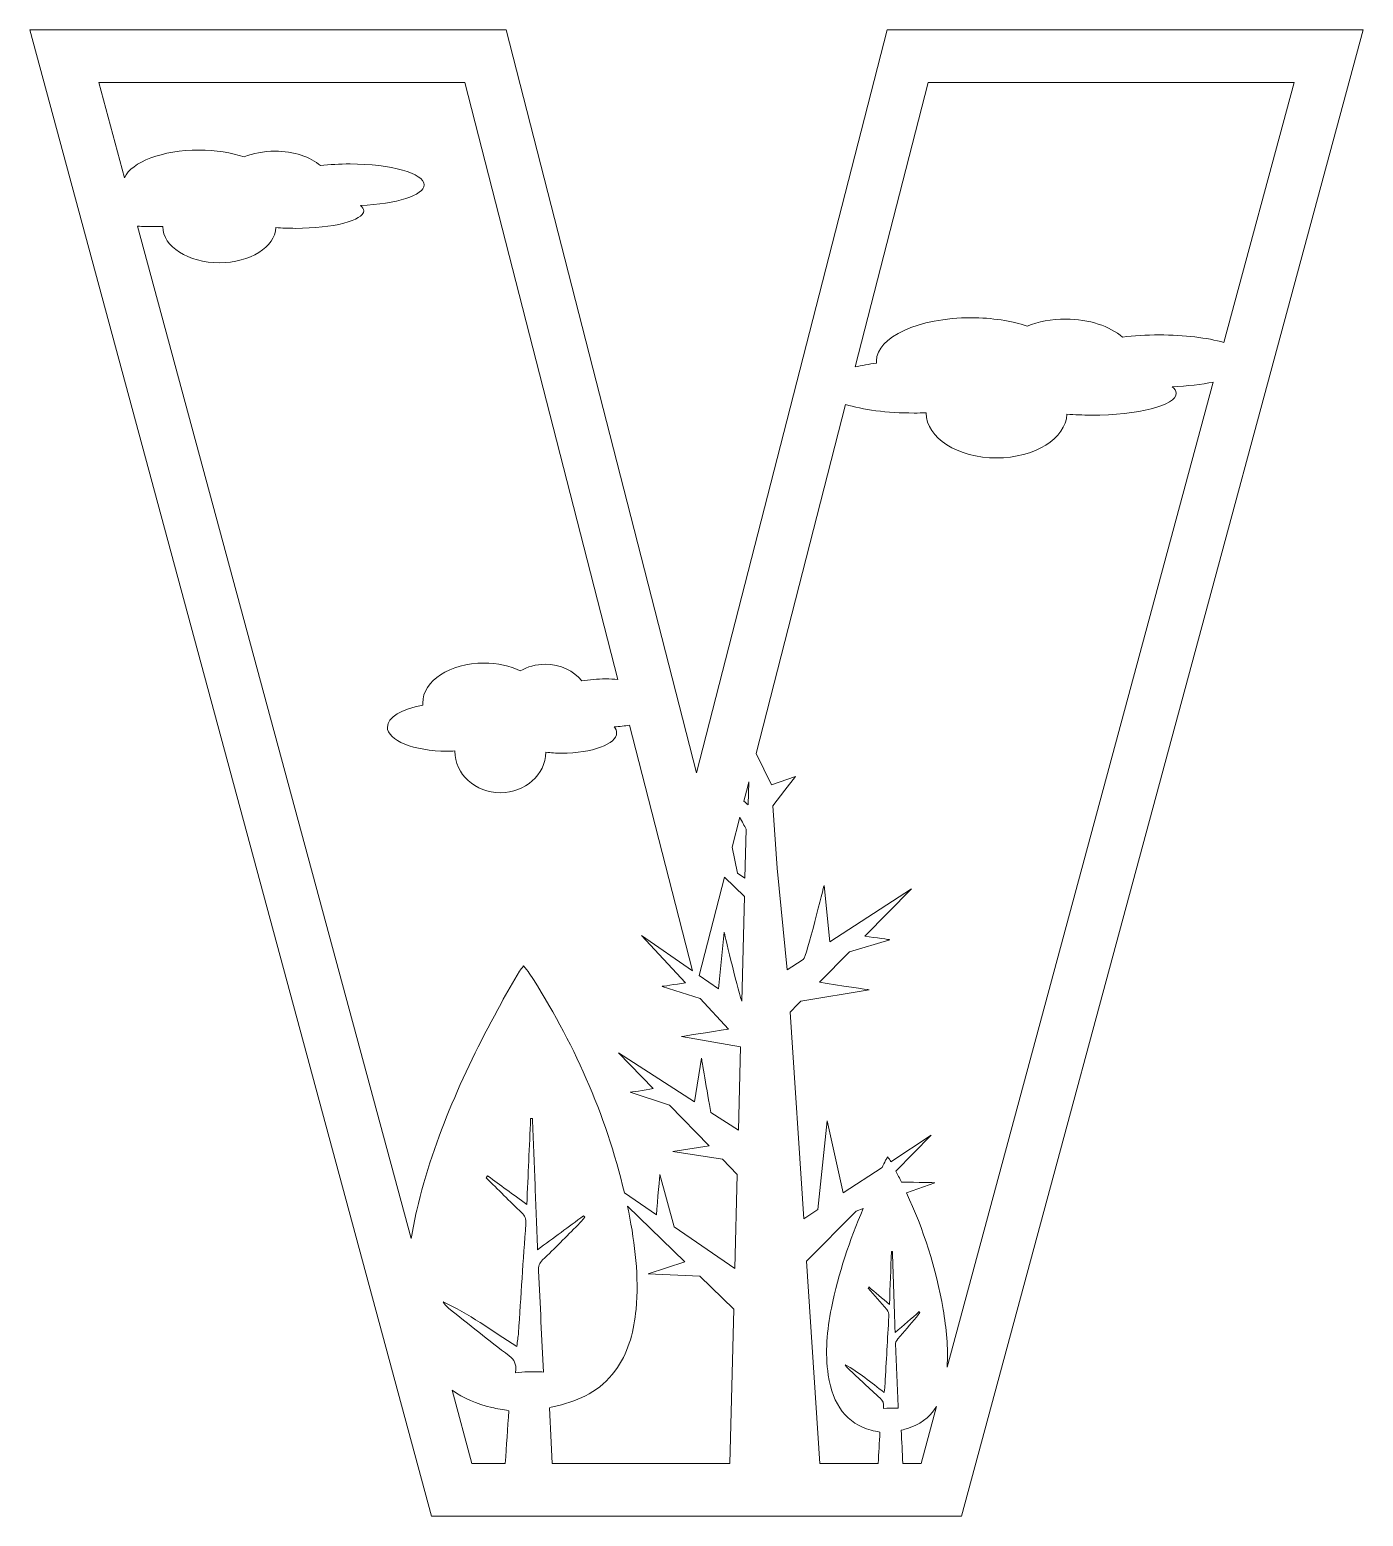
# Model space of a CAD drawing. Header units: millimetres. Extents: x 27 to 189, y -121 to -22.
# Drawn here: x 26.8 to 102.4, y -121.5 to -37.1 of the extents above; entities that cross this region are included whole.
import ezdxf

# ---------------------------------------------------------------- set-up
doc = ezdxf.new("R2010")
doc.units = ezdxf.units.MM
doc.header["$MEASUREMENT"] = 0
doc.layers.add('Layer 2', color=7, linetype='Continuous')

msp = doc.modelspace()

# ---------------------------------------------------------------- linework, layer by layer
at = {"layer": 'Layer 2', "lineweight": 0}
msp.add_lwpolyline([(75.424, -37.144), (64.618, -79.307), (53.814, -37.144), (26.8, -37.144), (49.586, -121.471), (79.652, -121.471), (102.436, -37.144), (75.424, -37.144)], dxfattribs=at)
for points, knots in [([(66.993, -99.576), (66.993, -99.576), (65.423, -98.562), (65.423, -98.562), (65.238, -97.428), (64.897, -95.48), (64.897, -95.48), (64.897, -95.48), (64.504, -97.968), (64.504, -97.968), (64.504, -97.968), (60.192, -95.182), (60.192, -95.182), (60.192, -95.182), (62.165, -97.202), (62.165, -97.202), (61.682, -97.32), (60.862, -97.418), (60.862, -97.418), (60.862, -97.418), (63.09, -98.151), (63.09, -98.151), (63.09, -98.151), (65.334, -100.449), (65.334, -100.449), (65.334, -100.449), (63.272, -100.772), (63.272, -100.772), (63.272, -100.772), (66.086, -101.219), (66.086, -101.219), (66.086, -101.219), (66.927, -102.081), (66.927, -102.081), (66.927, -102.081), (66.789, -107.409), (66.789, -107.409), (66.789, -107.409), (63.354, -105.057), (63.354, -105.057), (63.354, -105.057), (62.542, -102.075), (62.542, -102.075), (62.542, -102.075), (62.396, -103.583), (62.356, -104.373), (62.356, -104.373), (60.528, -103.121), (60.528, -103.121), (59.477, -98.631), (57.613, -94.506), (55.134, -90.661), (55.045, -90.524), (54.934, -90.403), (54.81, -90.244), (54.711, -90.38), (54.64, -90.459), (54.587, -90.55), (54.232, -91.157), (53.868, -91.758), (53.531, -92.376), (51.504, -96.096), (49.729, -99.93), (48.751, -104.114), (48.626, -104.647), (48.521, -105.182), (48.437, -105.717), (48.437, -105.717), (32.919, -48.29), (32.919, -48.29), (33.203, -48.307), (33.496, -48.316), (33.797, -48.316), (33.985, -48.316), (34.17, -48.312), (34.351, -48.305), (34.351, -48.309), (34.35, -48.312), (34.35, -48.316), (34.35, -49.446), (35.786, -50.362), (37.558, -50.362), (39.301, -50.362), (40.715, -49.475), (40.761, -48.37), (41.112, -48.397), (41.485, -48.411), (41.871, -48.411), (44.009, -48.411), (45.742, -47.966), (45.742, -47.416), (45.742, -47.312), (45.679, -47.212), (45.563, -47.117), (47.602, -47.035), (49.17, -46.541), (49.17, -45.942), (49.17, -45.287), (47.289, -44.756), (44.968, -44.756), (44.373, -44.756), (43.808, -44.791), (43.295, -44.854), (42.726, -44.36), (41.781, -44.036), (40.71, -44.036), (40.061, -44.036), (39.458, -44.154), (38.956, -44.358), (38.24, -44.116), (37.355, -43.973), (36.396, -43.973), (34.319, -43.973), (32.585, -44.644), (32.176, -45.537), (32.176, -45.537), (30.719, -40.144), (30.719, -40.144), (30.719, -40.144), (51.486, -40.144), (51.486, -40.144), (51.486, -40.144), (60.161, -74), (60.161, -74), (59.937, -73.981), (59.705, -73.971), (59.467, -73.971), (58.988, -73.971), (58.533, -74.011), (58.12, -74.084), (57.661, -73.515), (56.9, -73.141), (56.037, -73.141), (55.514, -73.141), (55.028, -73.278), (54.625, -73.513), (54.048, -73.234), (53.335, -73.07), (52.562, -73.07), (50.644, -73.07), (49.088, -74.085), (49.088, -75.338), (49.088, -75.377), (49.09, -75.417), (49.093, -75.456), (47.909, -75.669), (47.084, -76.148), (47.084, -76.705), (47.084, -77.46), (48.599, -78.071), (50.469, -78.071), (50.62, -78.071), (50.769, -78.067), (50.915, -78.059), (50.915, -78.063), (50.914, -78.067), (50.914, -78.071), (50.914, -79.373), (52.071, -80.428), (53.498, -80.428), (54.902, -80.428), (56.042, -79.406), (56.078, -78.133), (56.361, -78.165), (56.661, -78.181), (56.972, -78.181), (58.694, -78.181), (60.09, -77.668), (60.09, -77.035), (60.09, -76.915), (60.04, -76.8), (59.947, -76.691), (60.255, -76.673), (60.549, -76.639), (60.825, -76.59), (60.825, -76.59), (61.712, -80.052), (61.712, -80.052), (61.712, -80.052), (64.397, -90.528), (64.397, -90.528), (64.397, -90.528), (61.497, -88.529), (61.497, -88.529), (61.497, -88.529), (63.999, -91.215), (63.999, -91.215), (63.411, -91.297), (62.665, -91.414), (62.665, -91.414), (62.665, -91.414), (64.824, -92.102), (64.824, -92.102), (64.824, -92.102), (66.433, -93.83), (66.433, -93.83), (65.384, -94.007), (63.77, -94.258), (63.77, -94.258), (63.77, -94.258), (67.116, -94.847), (67.116, -94.847), (67.116, -94.847), (66.993, -99.576), (66.993, -99.576)], [0, 0, 0, 0, 1, 1, 1, 2, 2, 2, 3, 3, 3, 4, 4, 4, 5, 5, 5, 6, 6, 6, 7, 7, 7, 8, 8, 8, 9, 9, 9, 10, 10, 10, 11, 11, 11, 12, 12, 12, 13, 13, 13, 14, 14, 14, 15, 15, 15, 16, 16, 16, 17, 17, 17, 18, 18, 18, 19, 19, 19, 20, 20, 20, 21, 21, 21, 22, 22, 22, 23, 23, 23, 24, 24, 24, 25, 25, 25, 26, 26, 26, 27, 27, 27, 28, 28, 28, 29, 29, 29, 30, 30, 30, 31, 31, 31, 32, 32, 32, 33, 33, 33, 34, 34, 34, 35, 35, 35, 36, 36, 36, 37, 37, 37, 38, 38, 38, 39, 39, 39, 40, 40, 40, 41, 41, 41, 42, 42, 42, 43, 43, 43, 44, 44, 44, 45, 45, 45, 46, 46, 46, 47, 47, 47, 48, 48, 48, 49, 49, 49, 50, 50, 50, 51, 51, 51, 52, 52, 52, 53, 53, 53, 54, 54, 54, 55, 55, 55, 56, 56, 56, 57, 57, 57, 58, 58, 58, 59, 59, 59, 60, 60, 60, 61, 61, 61, 62, 62, 62, 63, 63, 63, 64, 64, 64, 65, 65, 65, 66, 66, 66, 67, 67, 67, 68, 68, 68, 68]), ([(77.752, -40.144), (77.752, -40.144), (98.518, -40.144), (98.518, -40.144), (98.518, -40.144), (94.536, -54.883), (94.536, -54.883), (93.591, -54.619), (92.294, -54.457), (90.862, -54.457), (90.122, -54.457), (89.418, -54.5), (88.78, -54.578), (88.071, -53.963), (86.895, -53.56), (85.561, -53.56), (84.753, -53.56), (84.003, -53.708), (83.379, -53.961), (82.487, -53.66), (81.385, -53.483), (80.192, -53.483), (77.227, -53.483), (74.823, -54.58), (74.823, -55.934), (74.823, -55.977), (74.825, -56.019), (74.83, -56.061), (74.39, -56.117), (73.984, -56.189), (73.618, -56.275), (73.618, -56.275), (77.752, -40.144), (77.752, -40.144)], [0, 0, 0, 0, 1, 1, 1, 2, 2, 2, 3, 3, 3, 4, 4, 4, 5, 5, 5, 6, 6, 6, 7, 7, 7, 8, 8, 8, 9, 9, 9, 10, 10, 10, 11, 11, 11, 11]), ([(78.83, -113.011), (78.903, -111.905), (78.791, -110.815), (78.605, -109.736), (78.201, -107.381), (77.487, -105.189), (76.532, -103.126), (76.532, -103.126), (78.132, -102.549), (78.132, -102.549), (78.132, -102.549), (77.158, -102.526), (76.242, -102.518), (76.138, -102.306), (76.03, -102.097), (75.921, -101.889), (75.921, -101.889), (77.936, -99.855), (77.936, -99.855), (77.936, -99.855), (75.642, -101.358), (75.642, -101.358), (75.64, -101.354), (75.637, -101.349), (75.635, -101.344), (75.588, -101.259), (75.53, -101.185), (75.464, -101.087), (75.412, -101.17), (75.375, -101.219), (75.347, -101.276), (75.278, -101.413), (75.209, -101.55), (75.14, -101.687), (75.14, -101.687), (72.941, -103.129), (72.941, -103.129), (72.941, -103.129), (72.035, -99.034), (72.035, -99.034), (72.035, -99.034), (71.503, -104.071), (71.503, -104.071), (71.503, -104.071), (70.703, -104.596), (70.703, -104.596), (70.703, -104.596), (69.928, -92.869), (69.928, -92.869), (69.928, -92.869), (70.366, -92.424), (70.366, -92.424), (70.366, -92.424), (70.534, -92.254), (70.534, -92.254), (70.534, -92.254), (74.408, -91.609), (74.408, -91.609), (74.408, -91.609), (72.7, -91.359), (71.591, -91.181), (71.591, -91.181), (73.293, -89.453), (73.293, -89.453), (73.293, -89.453), (75.576, -88.765), (75.576, -88.765), (75.576, -88.765), (74.787, -88.648), (74.166, -88.567), (74.166, -88.567), (76.812, -85.88), (76.812, -85.88), (76.812, -85.88), (72.188, -88.894), (72.188, -88.894), (72.188, -88.894), (71.852, -85.685), (71.852, -85.685), (71.852, -85.685), (70.851, -89.765), (70.674, -89.881), (70.674, -89.881), (70.029, -90.301), (70.029, -90.301), (70.029, -90.301), (69.77, -90.47), (69.77, -90.47), (69.77, -90.47), (69.187, -84.712), (69.187, -84.712), (69.187, -84.712), (68.952, -81.166), (68.952, -81.166), (68.952, -81.166), (69.626, -80.291), (69.626, -80.291), (69.626, -80.291), (70.228, -79.51), (70.228, -79.51), (70.228, -79.51), (68.874, -79.985), (68.874, -79.985), (68.874, -79.985), (67.996, -78.211), (67.996, -78.211), (67.996, -78.211), (73.074, -58.399), (73.074, -58.399), (74.031, -58.699), (75.414, -58.888), (76.957, -58.888), (77.19, -58.888), (77.42, -58.884), (77.646, -58.875), (77.646, -58.88), (77.645, -58.884), (77.645, -58.888), (77.645, -60.295), (79.433, -61.435), (81.638, -61.435), (83.807, -61.435), (85.569, -60.331), (85.625, -58.955), (86.063, -58.989), (86.526, -59.007), (87.007, -59.007), (89.668, -59.007), (91.826, -58.453), (91.826, -57.769), (91.826, -57.639), (91.748, -57.514), (91.604, -57.396), (92.465, -57.362), (93.256, -57.267), (93.929, -57.129), (93.929, -57.129), (78.83, -113.011), (78.83, -113.011)], [0, 0, 0, 0, 1, 1, 1, 2, 2, 2, 3, 3, 3, 4, 4, 4, 5, 5, 5, 6, 6, 6, 7, 7, 7, 8, 8, 8, 9, 9, 9, 10, 10, 10, 11, 11, 11, 12, 12, 12, 13, 13, 13, 14, 14, 14, 15, 15, 15, 16, 16, 16, 17, 17, 17, 18, 18, 18, 19, 19, 19, 20, 20, 20, 21, 21, 21, 22, 22, 22, 23, 23, 23, 24, 24, 24, 25, 25, 25, 26, 26, 26, 27, 27, 27, 28, 28, 28, 29, 29, 29, 30, 30, 30, 31, 31, 31, 32, 32, 32, 33, 33, 33, 34, 34, 34, 35, 35, 35, 36, 36, 36, 37, 37, 37, 38, 38, 38, 39, 39, 39, 40, 40, 40, 41, 41, 41, 42, 42, 42, 43, 43, 43, 44, 44, 44, 45, 45, 45, 46, 46, 46, 46]), ([(67.553, -81.111), (67.483, -81.057), (67.397, -80.989), (67.303, -80.915), (67.303, -80.915), (67.524, -80.052), (67.524, -80.052), (67.524, -80.052), (67.586, -79.81), (67.586, -79.81), (67.586, -79.81), (67.553, -81.111), (67.553, -81.111)], [0, 0, 0, 0, 1, 1, 1, 2, 2, 2, 3, 3, 3, 4, 4, 4, 4]), ([(67.365, -85.269), (67.365, -85.269), (66.948, -84.986), (66.948, -84.986), (66.948, -84.986), (66.638, -83.51), (66.638, -83.51), (66.638, -83.51), (67.072, -81.819), (67.072, -81.819), (67.205, -82.065), (67.331, -82.298), (67.437, -82.49), (67.437, -82.49), (67.365, -85.269), (67.365, -85.269)], [0, 0, 0, 0, 1, 1, 1, 2, 2, 2, 3, 3, 3, 4, 4, 4, 5, 5, 5, 5]), ([(67.183, -92.25), (66.878, -91.317), (66.186, -88.333), (66.186, -88.333), (66.186, -88.333), (65.868, -91.542), (65.868, -91.542), (65.868, -91.542), (64.773, -90.787), (64.773, -90.787), (64.773, -90.787), (66.203, -85.208), (66.203, -85.208), (66.203, -85.208), (67.338, -86.314), (67.338, -86.314), (67.338, -86.314), (67.183, -92.25), (67.183, -92.25)], [0, 0, 0, 0, 1, 1, 1, 2, 2, 2, 3, 3, 3, 4, 4, 4, 5, 5, 5, 6, 6, 6, 6]), ([(55.752, -113.279), (55.28, -113.26), (54.818, -113.281), (54.357, -113.327), (54.36, -113.285), (54.363, -113.243), (54.366, -113.2), (54.394, -112.832), (54.298, -112.601), (53.997, -112.373), (52.834, -111.489), (51.697, -110.567), (50.553, -109.657), (50.435, -109.563), (50.331, -109.45), (50.245, -109.305), (51.702, -109.98), (53.003, -110.938), (54.427, -111.841), (54.466, -111.527), (54.504, -111.299), (54.52, -111.069), (54.659, -109.002), (54.789, -106.936), (54.938, -104.87), (54.957, -104.602), (54.889, -104.43), (54.704, -104.253), (54.025, -103.602), (53.36, -102.936), (52.69, -102.275), (52.717, -102.238), (52.745, -102.202), (52.772, -102.165), (53.487, -102.684), (54.201, -103.204), (54.995, -103.781), (55.069, -102.096), (55.14, -100.501), (55.211, -98.905), (55.245, -98.906), (55.279, -98.908), (55.314, -98.909), (55.362, -100.134), (55.412, -101.36), (55.459, -102.586), (55.507, -103.799), (55.553, -105.012), (55.605, -106.349), (56.527, -105.669), (57.366, -105.05), (58.206, -104.431), (58.229, -104.457), (58.253, -104.482), (58.277, -104.508), (58.152, -104.652), (58.033, -104.802), (57.9, -104.937), (57.234, -105.606), (56.569, -106.276), (55.893, -106.933), (55.709, -107.111), (55.641, -107.29), (55.655, -107.554), (55.752, -109.468), (55.844, -111.383), (55.936, -113.297), (55.876, -113.289), (55.815, -113.282), (55.752, -113.279)], [0, 0, 0, 0, 1, 1, 1, 2, 2, 2, 3, 3, 3, 4, 4, 4, 5, 5, 5, 6, 6, 6, 7, 7, 7, 8, 8, 8, 9, 9, 9, 10, 10, 10, 11, 11, 11, 12, 12, 12, 13, 13, 13, 14, 14, 14, 15, 15, 15, 16, 16, 16, 17, 17, 17, 18, 18, 18, 19, 19, 19, 20, 20, 20, 21, 21, 21, 22, 22, 22, 23, 23, 23, 23]), ([(66.501, -118.471), (66.501, -118.471), (56.43, -118.471), (56.43, -118.471), (56.378, -117.42), (56.325, -116.371), (56.272, -115.313), (56.546, -115.248), (56.753, -115.204), (56.957, -115.149), (58.241, -114.808), (59.363, -114.191), (60.138, -113.027), (60.794, -112.041), (61.078, -110.917), (61.188, -109.736), (61.362, -107.874), (61.137, -106.042), (60.771, -104.228), (60.748, -104.114), (60.722, -104.001), (60.698, -103.887), (60.698, -103.887), (63.957, -107.036), (63.957, -107.036), (63.957, -107.036), (61.885, -107.723), (61.885, -107.723), (61.885, -107.723), (64.799, -107.849), (64.799, -107.849), (64.799, -107.849), (66.729, -109.714), (66.729, -109.714), (66.729, -109.714), (66.501, -118.471), (66.501, -118.471)], [0, 0, 0, 0, 1, 1, 1, 2, 2, 2, 3, 3, 3, 4, 4, 4, 5, 5, 5, 6, 6, 6, 7, 7, 7, 8, 8, 8, 9, 9, 9, 10, 10, 10, 11, 11, 11, 12, 12, 12, 12]), ([(74.921, -118.471), (74.921, -118.471), (71.62, -118.471), (71.62, -118.471), (71.62, -118.471), (70.862, -106.996), (70.862, -106.996), (70.862, -106.996), (73.674, -104.157), (73.674, -104.157), (73.674, -104.157), (74.077, -104.012), (74.077, -104.012), (73.314, -105.812), (72.667, -107.674), (72.271, -109.665), (72.022, -110.919), (71.904, -112.182), (72.091, -113.47), (72.336, -115.15), (73.161, -116.222), (74.516, -116.587), (74.677, -116.63), (74.841, -116.657), (75.022, -116.696), (74.988, -117.291), (74.955, -117.881), (74.921, -118.471)], [0, 0, 0, 0, 1, 1, 1, 2, 2, 2, 3, 3, 3, 4, 4, 4, 5, 5, 5, 6, 6, 6, 7, 7, 7, 8, 8, 8, 9, 9, 9, 9]), ([(75.961, -115.334), (75.712, -115.322), (75.468, -115.335), (75.225, -115.364), (75.227, -115.338), (75.228, -115.312), (75.23, -115.285), (75.245, -115.057), (75.194, -114.915), (75.036, -114.773), (74.423, -114.227), (73.824, -113.657), (73.221, -113.094), (73.158, -113.036), (73.104, -112.966), (73.059, -112.876), (73.826, -113.294), (74.512, -113.886), (75.262, -114.444), (75.283, -114.251), (75.303, -114.109), (75.311, -113.967), (75.385, -112.689), (75.453, -111.41), (75.531, -110.133), (75.542, -109.967), (75.505, -109.861), (75.408, -109.751), (75.05, -109.349), (74.7, -108.936), (74.347, -108.528), (74.361, -108.505), (74.376, -108.482), (74.39, -108.46), (74.767, -108.781), (75.143, -109.102), (75.561, -109.459), (75.601, -108.417), (75.638, -107.43), (75.675, -106.443), (75.693, -106.444), (75.711, -106.445), (75.73, -106.446), (75.755, -107.204), (75.781, -107.962), (75.806, -108.72), (75.831, -109.47), (75.856, -110.22), (75.883, -111.047), (76.369, -110.627), (76.811, -110.244), (77.254, -109.861), (77.266, -109.877), (77.279, -109.893), (77.291, -109.909), (77.225, -109.998), (77.163, -110.091), (77.092, -110.174), (76.741, -110.588), (76.391, -111.002), (76.035, -111.409), (75.938, -111.519), (75.902, -111.629), (75.909, -111.793), (75.961, -112.977), (76.009, -114.161), (76.057, -115.345), (76.026, -115.34), (75.994, -115.336), (75.961, -115.334)], [0, 0, 0, 0, 1, 1, 1, 2, 2, 2, 3, 3, 3, 4, 4, 4, 5, 5, 5, 6, 6, 6, 7, 7, 7, 8, 8, 8, 9, 9, 9, 10, 10, 10, 11, 11, 11, 12, 12, 12, 13, 13, 13, 14, 14, 14, 15, 15, 15, 16, 16, 16, 17, 17, 17, 18, 18, 18, 19, 19, 19, 20, 20, 20, 21, 21, 21, 22, 22, 22, 23, 23, 23, 23]), ([(53.772, -118.471), (53.772, -118.471), (51.883, -118.471), (51.883, -118.471), (51.883, -118.471), (50.762, -114.322), (50.762, -114.322), (51.396, -114.774), (52.145, -115.105), (53.01, -115.304), (53.317, -115.374), (53.628, -115.418), (53.971, -115.481), (53.905, -116.484), (53.838, -117.477), (53.772, -118.471)], [0, 0, 0, 0, 1, 1, 1, 2, 2, 2, 3, 3, 3, 4, 4, 4, 5, 5, 5, 5]), ([(77.355, -118.471), (77.355, -118.471), (76.315, -118.471), (76.315, -118.471), (76.288, -117.846), (76.261, -117.221), (76.235, -116.592), (76.379, -116.552), (76.488, -116.524), (76.595, -116.491), (77.247, -116.287), (77.818, -115.923), (78.224, -115.253), (78.224, -115.253), (77.355, -118.471), (77.355, -118.471)], [0, 0, 0, 0, 1, 1, 1, 2, 2, 2, 3, 3, 3, 4, 4, 4, 5, 5, 5, 5])]:
    msp.add_open_spline(points, degree=3, knots=knots, dxfattribs=at)

doc.saveas('drawing.dxf')
